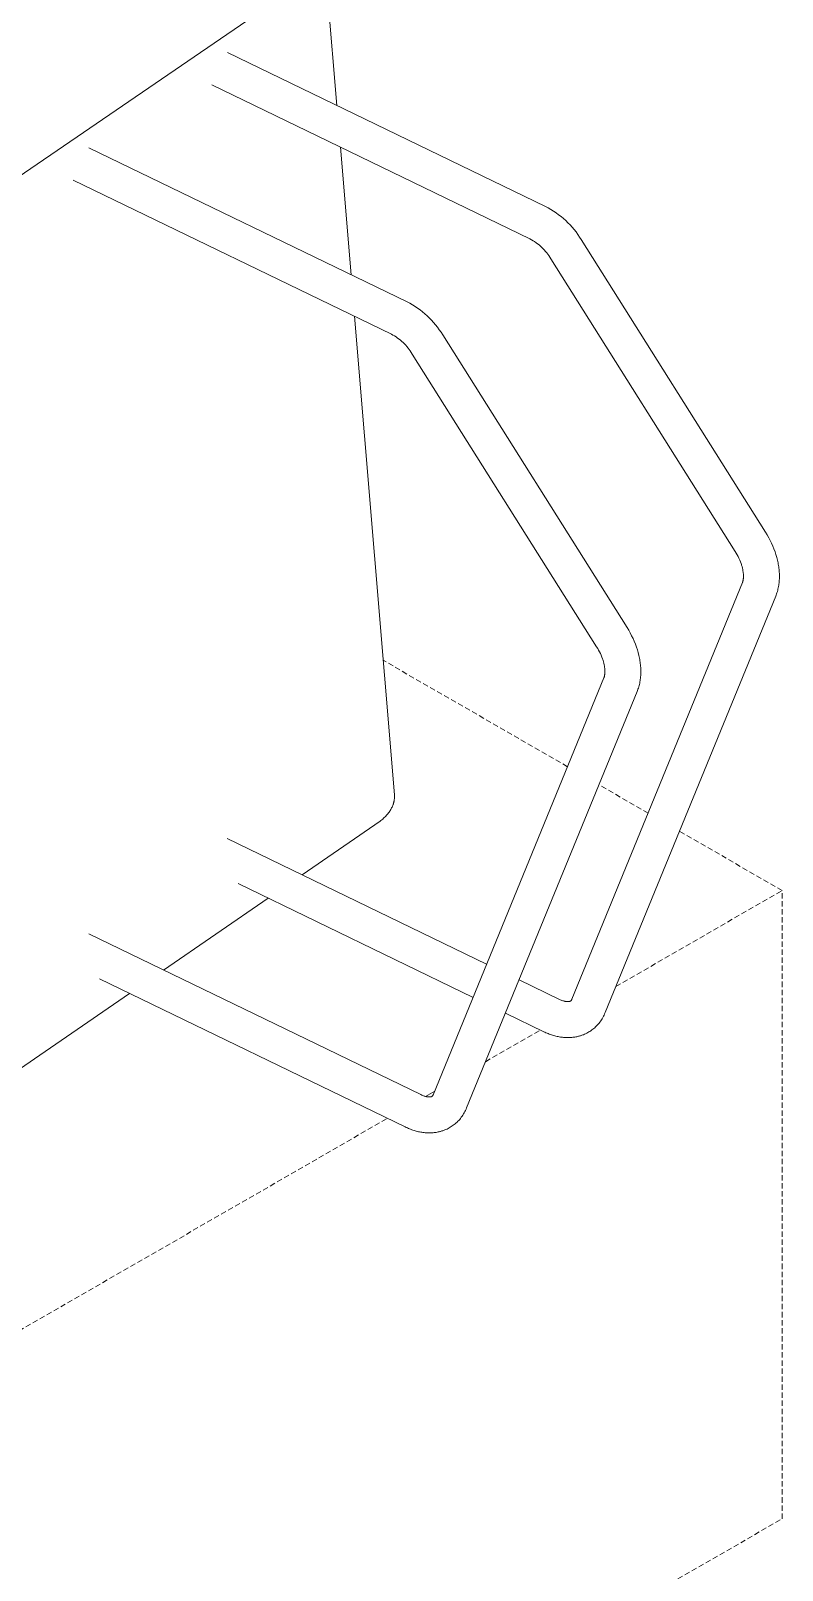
# Model space of a CAD drawing. Header units: millimetres. Extents: x -217 to 4976, y -41 to 3356.
# Drawn here: x 4745 to 4922.6, y 938.6 to 1302.6 of the extents above; entities that cross this region are included whole.
import ezdxf

# ---------------------------------------------------------------- set-up
doc = ezdxf.new("R2010")
doc.units = ezdxf.units.MM
doc.linetypes.add('HIDDEN', pattern=[1.905, 1.27, -0.635])
doc.layers.add('ZANO_R', color=7, linetype='Continuous', lineweight=0)
doc.layers.add('ZANO_R_przerywana', color=7, linetype='HIDDEN', lineweight=0)

msp = doc.modelspace()

# ---------------------------------------------------------------- linework, layer by layer
at = {"layer": 'ZANO_R'}
for p, q in [((4814.07, 1324.57), (4817.37, 1284.94)), ((4810.94, 1315.24), (4702.25, 1240.74)), ((4791.49, 1297.48), (4866.68, 1261.06)), ((4862.97, 1253.42), (4787.78, 1289.84)), ((4758.74, 1274.95), (4833.93, 1238.53)), ((4818.19, 1275.11), (4820.7, 1244.93)), ((4830.23, 1230.89), (4755.04, 1267.31)), ((4866.68, 1261.06), (4867.32, 1260.71)), ((4867.32, 1260.71), (4867.95, 1260.35)), ((4867.95, 1260.35), (4868.56, 1259.96)), ((4868.56, 1259.96), (4869.17, 1259.55)), ((4869.17, 1259.55), (4869.75, 1259.13)), ((4869.75, 1259.13), (4870.33, 1258.68)), ((4870.33, 1258.68), (4870.88, 1258.21)), ((4870.88, 1258.21), (4871.43, 1257.73)), ((4871.43, 1257.73), (4871.95, 1257.22)), ((4871.95, 1257.22), (4872.46, 1256.7)), ((4872.46, 1256.7), (4872.95, 1256.16)), ((4872.95, 1256.16), (4873.42, 1255.61)), ((4863.35, 1253.2), (4862.97, 1253.42)), ((4863.72, 1252.98), (4863.35, 1253.2)), ((4864.08, 1252.75), (4863.72, 1252.98)), ((4864.44, 1252.5), (4864.08, 1252.75)), ((4864.78, 1252.24), (4864.44, 1252.5)), ((4865.12, 1251.97), (4864.78, 1252.24)), ((4873.42, 1255.61), (4873.87, 1255.04)), ((4873.87, 1255.04), (4874.3, 1254.45)), ((4874.3, 1254.45), (4874.71, 1253.85)), ((4874.71, 1253.85), (4875.1, 1253.24)), ((4875.1, 1253.24), (4918.67, 1184.03)), ((4865.44, 1251.69), (4865.12, 1251.97)), ((4865.76, 1251.4), (4865.44, 1251.69)), ((4866.07, 1251.09), (4865.76, 1251.4)), ((4866.37, 1250.78), (4866.07, 1251.09)), ((4866.65, 1250.46), (4866.37, 1250.78)), ((4866.93, 1250.13), (4866.65, 1250.46)), ((4867.19, 1249.79), (4866.93, 1250.13)), ((4867.45, 1249.44), (4867.19, 1249.79)), ((4867.69, 1249.08), (4867.45, 1249.44)), ((4867.92, 1248.71), (4867.69, 1249.08)), ((4911.48, 1179.51), (4867.92, 1248.71)), ((4833.93, 1238.53), (4834.57, 1238.18)), ((4834.57, 1238.18), (4835.2, 1237.82)), ((4835.2, 1237.82), (4835.82, 1237.43)), ((4821.52, 1235.1), (4830.94, 1121.93)), ((4835.82, 1237.43), (4836.42, 1237.02)), ((4836.42, 1237.02), (4837.01, 1236.6)), ((4837.01, 1236.6), (4837.58, 1236.15)), ((4837.58, 1236.15), (4838.14, 1235.68)), ((4838.14, 1235.68), (4838.68, 1235.2)), ((4838.68, 1235.2), (4839.21, 1234.69)), ((4839.21, 1234.69), (4839.71, 1234.17)), ((4839.71, 1234.17), (4840.2, 1233.63)), ((4830.61, 1230.67), (4830.23, 1230.89)), ((4830.98, 1230.45), (4830.61, 1230.67)), ((4831.34, 1230.22), (4830.98, 1230.45)), ((4840.2, 1233.63), (4840.67, 1233.08)), ((4840.67, 1233.08), (4841.12, 1232.51)), ((4841.12, 1232.51), (4841.56, 1231.92)), ((4841.56, 1231.92), (4841.97, 1231.32)), ((4841.97, 1231.32), (4842.36, 1230.71)), ((4842.36, 1230.71), (4885.92, 1161.5)), ((4831.69, 1229.97), (4831.34, 1230.22)), ((4832.04, 1229.71), (4831.69, 1229.97)), ((4832.37, 1229.44), (4832.04, 1229.71)), ((4832.7, 1229.16), (4832.37, 1229.44)), ((4833.02, 1228.87), (4832.7, 1229.16)), ((4833.33, 1228.56), (4833.02, 1228.87)), ((4833.62, 1228.25), (4833.33, 1228.56)), ((4833.91, 1227.93), (4833.62, 1228.25)), ((4834.18, 1227.6), (4833.91, 1227.93)), ((4834.45, 1227.26), (4834.18, 1227.6)), ((4834.7, 1226.91), (4834.45, 1227.26)), ((4834.94, 1226.55), (4834.7, 1226.91)), ((4835.17, 1226.18), (4834.94, 1226.55)), ((4878.74, 1156.98), (4835.17, 1226.18)), ((4918.67, 1184.03), (4919.05, 1183.4)), ((4919.05, 1183.4), (4919.42, 1182.75)), ((4911.73, 1179.11), (4911.48, 1179.51)), ((4919.42, 1182.75), (4919.76, 1182.1)), ((4919.76, 1182.1), (4920.08, 1181.44)), ((4920.08, 1181.44), (4920.37, 1180.78)), ((4920.37, 1180.78), (4920.64, 1180.11)), ((4920.64, 1180.11), (4920.89, 1179.43)), ((4920.89, 1179.43), (4921.11, 1178.75)), ((4911.95, 1178.7), (4911.73, 1179.11)), ((4912.17, 1178.29), (4911.95, 1178.7)), ((4912.37, 1177.88), (4912.17, 1178.29)), ((4912.55, 1177.47), (4912.37, 1177.88)), ((4912.72, 1177.06), (4912.55, 1177.47)), ((4912.87, 1176.65), (4912.72, 1177.06)), ((4912.94, 1176.45), (4912.87, 1176.65)), ((4913, 1176.25), (4912.94, 1176.45)), ((4913.1, 1175.91), (4913, 1176.25)), ((4913.18, 1175.58), (4913.1, 1175.91)), ((4921.11, 1178.75), (4921.3, 1178.1)), ((4921.3, 1178.1), (4921.46, 1177.46)), ((4921.46, 1177.46), (4921.54, 1177.14)), ((4921.54, 1177.14), (4921.6, 1176.81)), ((4921.6, 1176.81), (4921.66, 1176.49)), ((4921.66, 1176.49), (4921.72, 1176.17)), ((4921.72, 1176.17), (4921.77, 1175.85)), ((4921.77, 1175.85), (4921.81, 1175.53)), ((4872.9, 1073.67), (4913.19, 1172.12)), ((4913.26, 1175.25), (4913.18, 1175.58)), ((4913.19, 1172.12), (4913.21, 1172.18)), ((4913.21, 1172.18), (4913.24, 1172.24)), ((4913.24, 1172.24), (4913.26, 1172.31)), ((4913.32, 1174.93), (4913.26, 1175.25)), ((4913.26, 1172.31), (4913.28, 1172.39)), ((4913.28, 1172.39), (4913.3, 1172.47)), ((4913.3, 1172.47), (4913.32, 1172.55)), ((4913.36, 1174.62), (4913.32, 1174.93)), ((4913.32, 1172.55), (4913.34, 1172.64)), ((4913.34, 1172.64), (4913.36, 1172.73)), ((4913.38, 1174.47), (4913.36, 1174.62)), ((4913.36, 1172.73), (4913.38, 1172.82)), ((4913.4, 1174.33), (4913.38, 1174.47)), ((4913.38, 1172.82), (4913.39, 1172.92)), ((4913.39, 1172.92), (4913.4, 1173.03)), ((4913.41, 1174.18), (4913.4, 1174.33)), ((4913.4, 1173.03), (4913.42, 1173.14)), ((4913.42, 1174.04), (4913.41, 1174.18)), ((4913.43, 1173.9), (4913.42, 1174.04)), ((4913.42, 1173.26), (4913.43, 1173.38)), ((4913.42, 1173.14), (4913.42, 1173.26)), ((4913.43, 1173.77), (4913.43, 1173.9)), ((4913.44, 1173.63), (4913.43, 1173.77)), ((4913.43, 1173.5), (4913.44, 1173.63)), ((4913.43, 1173.38), (4913.43, 1173.5)), ((4921.81, 1175.53), (4921.84, 1175.21)), ((4921.84, 1172.09), (4921.81, 1171.79)), ((4921.84, 1175.21), (4921.87, 1174.89)), ((4921.87, 1172.39), (4921.84, 1172.09)), ((4921.87, 1174.89), (4921.9, 1174.57)), ((4921.9, 1172.7), (4921.87, 1172.39)), ((4921.9, 1174.57), (4921.91, 1174.26)), ((4921.91, 1173.01), (4921.9, 1172.7)), ((4921.91, 1174.26), (4921.92, 1173.94)), ((4921.92, 1173.32), (4921.91, 1173.01)), ((4921.92, 1173.94), (4921.93, 1173.63)), ((4921.93, 1173.63), (4921.92, 1173.32)), ((4921.05, 1168.9), (4880.76, 1070.45)), ((4921.16, 1169.18), (4921.05, 1168.9)), ((4921.26, 1169.46), (4921.16, 1169.18)), ((4921.35, 1169.74), (4921.26, 1169.46)), ((4921.44, 1170.02), (4921.35, 1169.74)), ((4921.52, 1170.31), (4921.44, 1170.02)), ((4921.59, 1170.6), (4921.52, 1170.31)), ((4921.65, 1170.9), (4921.59, 1170.6)), ((4921.71, 1171.19), (4921.65, 1170.9)), ((4921.76, 1171.49), (4921.71, 1171.19)), ((4921.81, 1171.79), (4921.76, 1171.49)), ((4885.92, 1161.5), (4886.31, 1160.87)), ((4886.31, 1160.87), (4886.67, 1160.22)), ((4886.67, 1160.22), (4887.01, 1159.57)), ((4887.01, 1159.57), (4887.33, 1158.91)), ((4887.33, 1158.91), (4887.63, 1158.25)), ((4887.63, 1158.25), (4887.9, 1157.58)), ((4887.9, 1157.58), (4888.15, 1156.9)), ((4878.98, 1156.58), (4878.74, 1156.98)), ((4879.21, 1156.17), (4878.98, 1156.58)), ((4879.42, 1155.76), (4879.21, 1156.17)), ((4879.62, 1155.35), (4879.42, 1155.76)), ((4879.81, 1154.94), (4879.62, 1155.35)), ((4879.97, 1154.53), (4879.81, 1154.94)), ((4880.12, 1154.12), (4879.97, 1154.53)), ((4880.19, 1153.92), (4880.12, 1154.12)), ((4880.26, 1153.72), (4880.19, 1153.92)), ((4888.15, 1156.9), (4888.37, 1156.22)), ((4888.37, 1156.22), (4888.56, 1155.57)), ((4888.56, 1155.57), (4888.72, 1154.93)), ((4888.72, 1154.93), (4888.79, 1154.61)), ((4888.79, 1154.61), (4888.86, 1154.28)), ((4888.86, 1154.28), (4888.92, 1153.96)), ((4888.92, 1153.96), (4888.97, 1153.64)), ((4880.35, 1153.38), (4880.26, 1153.72)), ((4880.44, 1153.05), (4880.35, 1153.38)), ((4880.51, 1152.72), (4880.44, 1153.05)), ((4880.57, 1152.4), (4880.51, 1152.72)), ((4880.62, 1152.09), (4880.57, 1152.4)), ((4880.64, 1151.94), (4880.62, 1152.09)), ((4880.62, 1150.2), (4880.63, 1150.29)), ((4880.63, 1150.29), (4880.65, 1150.39)), ((4880.65, 1151.8), (4880.64, 1151.94)), ((4880.67, 1151.65), (4880.65, 1151.8)), ((4880.65, 1150.39), (4880.66, 1150.5)), ((4880.66, 1150.5), (4880.67, 1150.61)), ((4880.68, 1151.51), (4880.67, 1151.65)), ((4880.67, 1150.61), (4880.68, 1150.73)), ((4880.69, 1151.37), (4880.68, 1151.51)), ((4880.68, 1150.73), (4880.69, 1150.85)), ((4880.69, 1151.24), (4880.69, 1151.37)), ((4880.69, 1151.1), (4880.69, 1151.24)), ((4880.69, 1150.97), (4880.69, 1151.1)), ((4880.69, 1150.85), (4880.69, 1150.97)), ((4888.97, 1153.64), (4889.02, 1153.32)), ((4889.02, 1153.32), (4889.06, 1153)), ((4889.06, 1153), (4889.1, 1152.68)), ((4889.1, 1152.68), (4889.13, 1152.36)), ((4889.13, 1152.36), (4889.15, 1152.04)), ((4889.15, 1152.04), (4889.17, 1151.73)), ((4889.17, 1150.48), (4889.15, 1150.17)), ((4889.17, 1151.73), (4889.18, 1151.41)), ((4889.18, 1150.79), (4889.17, 1150.48)), ((4889.18, 1151.41), (4889.18, 1151.1)), ((4889.18, 1151.1), (4889.18, 1150.79)), ((4840.15, 1051.14), (4880.45, 1149.59)), ((4880.45, 1149.59), (4880.47, 1149.65)), ((4880.47, 1149.65), (4880.49, 1149.71)), ((4880.49, 1149.71), (4880.52, 1149.78)), ((4880.52, 1149.78), (4880.54, 1149.86)), ((4880.54, 1149.86), (4880.56, 1149.94)), ((4880.56, 1149.94), (4880.58, 1150.02)), ((4880.58, 1150.02), (4880.6, 1150.11)), ((4880.6, 1150.11), (4880.62, 1150.2)), ((4888.41, 1146.65), (4888.3, 1146.37)), ((4888.51, 1146.93), (4888.41, 1146.65)), ((4888.61, 1147.21), (4888.51, 1146.93)), ((4888.69, 1147.49), (4888.61, 1147.21)), ((4888.77, 1147.78), (4888.69, 1147.49)), ((4888.84, 1148.07), (4888.77, 1147.78)), ((4888.91, 1148.37), (4888.84, 1148.07)), ((4888.97, 1148.66), (4888.91, 1148.37)), ((4889.02, 1148.96), (4888.97, 1148.66)), ((4889.06, 1149.26), (4889.02, 1148.96)), ((4889.1, 1149.56), (4889.06, 1149.26)), ((4889.13, 1149.86), (4889.1, 1149.56)), ((4889.15, 1150.17), (4889.13, 1149.86)), ((4888.3, 1146.37), (4848.01, 1047.92)), ((4830.95, 1121.82), (4830.94, 1121.93)), ((4830.94, 1120.99), (4830.95, 1121.1)), ((4830.96, 1121.72), (4830.95, 1121.82)), ((4830.95, 1121.2), (4830.96, 1121.3)), ((4830.95, 1121.1), (4830.95, 1121.2)), ((4830.96, 1121.62), (4830.96, 1121.72)), ((4830.96, 1121.51), (4830.96, 1121.62)), ((4830.96, 1121.41), (4830.96, 1121.51)), ((4830.96, 1121.3), (4830.96, 1121.41)), ((4829.25, 1117.3), (4829.4, 1117.49)), ((4829.4, 1117.49), (4829.55, 1117.67)), ((4829.55, 1117.67), (4829.69, 1117.86)), ((4829.69, 1117.86), (4829.83, 1118.06)), ((4829.83, 1118.06), (4829.96, 1118.25)), ((4829.96, 1118.25), (4830.08, 1118.46)), ((4830.08, 1118.46), (4830.2, 1118.66)), ((4830.2, 1118.66), (4830.3, 1118.85)), ((4830.3, 1118.85), (4830.39, 1119.05)), ((4830.39, 1119.05), (4830.48, 1119.25)), ((4830.48, 1119.25), (4830.56, 1119.45)), ((4830.56, 1119.45), (4830.64, 1119.65)), ((4830.64, 1119.65), (4830.67, 1119.75)), ((4830.67, 1119.75), (4830.71, 1119.86)), ((4830.71, 1119.86), (4830.74, 1119.96)), ((4830.74, 1119.96), (4830.77, 1120.06)), ((4830.77, 1120.06), (4830.8, 1120.17)), ((4830.8, 1120.17), (4830.82, 1120.27)), ((4830.82, 1120.27), (4830.84, 1120.38)), ((4830.84, 1120.38), (4830.86, 1120.48)), ((4830.86, 1120.48), (4830.88, 1120.58)), ((4830.88, 1120.58), (4830.9, 1120.68)), ((4830.9, 1120.68), (4830.91, 1120.79)), ((4830.91, 1120.79), (4830.93, 1120.89)), ((4830.93, 1120.89), (4830.94, 1120.99)), ((4827.55, 1115.73), (4809.14, 1103.06)), ((4827.55, 1115.73), (4827.77, 1115.89)), ((4827.77, 1115.89), (4827.97, 1116.06)), ((4827.97, 1116.06), (4828.18, 1116.23)), ((4828.18, 1116.23), (4828.38, 1116.41)), ((4828.38, 1116.41), (4828.56, 1116.58)), ((4828.56, 1116.58), (4828.75, 1116.76)), ((4828.75, 1116.76), (4828.92, 1116.94)), ((4828.92, 1116.94), (4829.1, 1117.13)), ((4829.1, 1117.13), (4829.25, 1117.3)), ((4791.46, 1111.62), (4852.75, 1081.93)), ((4849.53, 1074.05), (4794, 1100.96)), ((4801.09, 1097.52), (4776.39, 1080.53)), ((4758.72, 1089.09), (4837.2, 1051.07)), ((4833.5, 1043.42), (4761.25, 1078.43)), ((4860.41, 1078.22), (4869.95, 1073.6)), ((4768.35, 1074.99), (4736.69, 1053.21)), ((4866.24, 1065.95), (4857.19, 1070.34)), ((4869.95, 1073.6), (4870.15, 1073.5)), ((4870.15, 1073.5), (4870.37, 1073.41)), ((4870.37, 1073.41), (4870.55, 1073.34)), ((4870.55, 1073.34), (4870.73, 1073.27)), ((4870.73, 1073.27), (4870.9, 1073.22)), ((4870.9, 1073.22), (4871.06, 1073.17)), ((4871.06, 1073.17), (4871.21, 1073.14)), ((4871.21, 1073.14), (4871.29, 1073.12)), ((4871.29, 1073.12), (4871.36, 1073.11)), ((4871.36, 1073.11), (4871.43, 1073.09)), ((4871.43, 1073.09), (4871.5, 1073.08)), ((4871.5, 1073.08), (4871.57, 1073.07)), ((4871.57, 1073.07), (4871.63, 1073.06)), ((4871.63, 1073.06), (4871.69, 1073.06)), ((4871.69, 1073.06), (4871.75, 1073.05)), ((4871.75, 1073.05), (4871.81, 1073.05)), ((4871.81, 1073.05), (4871.86, 1073.05)), ((4871.86, 1073.05), (4871.91, 1073.05)), ((4871.91, 1073.05), (4871.96, 1073.05)), ((4871.96, 1073.05), (4872.01, 1073.05)), ((4872.01, 1073.05), (4872.05, 1073.05)), ((4872.05, 1073.05), (4872.09, 1073.05)), ((4872.09, 1073.05), (4872.13, 1073.05)), ((4872.13, 1073.05), (4872.17, 1073.06)), ((4872.17, 1073.06), (4872.2, 1073.06)), ((4872.2, 1073.06), (4872.24, 1073.07)), ((4872.24, 1073.07), (4872.27, 1073.07)), ((4872.27, 1073.07), (4872.29, 1073.08)), ((4872.29, 1073.08), (4872.32, 1073.08)), ((4872.32, 1073.08), (4872.35, 1073.09)), ((4872.35, 1073.09), (4872.37, 1073.1)), ((4872.37, 1073.1), (4872.39, 1073.1)), ((4872.39, 1073.1), (4872.41, 1073.11)), ((4872.41, 1073.11), (4872.43, 1073.11)), ((4872.43, 1073.11), (4872.44, 1073.12)), ((4872.44, 1073.12), (4872.46, 1073.13)), ((4872.46, 1073.13), (4872.47, 1073.13)), ((4872.47, 1073.13), (4872.49, 1073.14)), ((4872.49, 1073.14), (4872.5, 1073.14)), ((4872.5, 1073.14), (4872.51, 1073.15)), ((4872.51, 1073.15), (4872.52, 1073.16)), ((4872.52, 1073.16), (4872.53, 1073.16)), ((4872.53, 1073.16), (4872.54, 1073.17)), ((4872.54, 1073.17), (4872.56, 1073.18)), ((4872.56, 1073.18), (4872.59, 1073.21)), ((4872.59, 1073.21), (4872.62, 1073.23)), ((4872.62, 1073.23), (4872.64, 1073.25)), ((4872.64, 1073.25), (4872.67, 1073.28)), ((4872.67, 1073.28), (4872.69, 1073.31)), ((4872.69, 1073.31), (4872.71, 1073.33)), ((4872.71, 1073.33), (4872.74, 1073.36)), ((4872.74, 1073.36), (4872.76, 1073.39)), ((4872.76, 1073.39), (4872.78, 1073.42)), ((4872.78, 1073.42), (4872.8, 1073.45)), ((4872.8, 1073.45), (4872.81, 1073.48)), ((4872.81, 1073.48), (4872.83, 1073.51)), ((4872.83, 1073.51), (4872.85, 1073.54)), ((4872.85, 1073.54), (4872.86, 1073.57)), ((4872.86, 1073.57), (4872.87, 1073.6)), ((4872.87, 1073.6), (4872.89, 1073.64)), ((4872.89, 1073.64), (4872.9, 1073.67)), ((4880.63, 1070.16), (4880.5, 1069.87)), ((4880.76, 1070.45), (4880.63, 1070.16)), ((4877.84, 1066.53), (4877.61, 1066.36)), ((4878.06, 1066.71), (4877.84, 1066.53)), ((4878.28, 1066.9), (4878.06, 1066.71)), ((4878.49, 1067.1), (4878.28, 1066.9)), ((4878.7, 1067.3), (4878.49, 1067.1)), ((4878.9, 1067.51), (4878.7, 1067.3)), ((4879.11, 1067.75), (4878.9, 1067.51)), ((4879.31, 1067.99), (4879.11, 1067.75)), ((4879.51, 1068.24), (4879.31, 1067.99)), ((4879.7, 1068.5), (4879.51, 1068.24)), ((4879.87, 1068.76), (4879.7, 1068.5)), ((4880.04, 1069.03), (4879.87, 1068.76)), ((4880.2, 1069.31), (4880.04, 1069.03)), ((4880.36, 1069.59), (4880.2, 1069.31)), ((4880.5, 1069.87), (4880.36, 1069.59)), ((4866.5, 1065.83), (4866.24, 1065.95)), ((4866.76, 1065.72), (4866.5, 1065.83)), ((4867.02, 1065.61), (4866.76, 1065.72)), ((4867.28, 1065.5), (4867.02, 1065.61)), ((4867.54, 1065.4), (4867.28, 1065.5)), ((4867.8, 1065.3), (4867.54, 1065.4)), ((4868.06, 1065.21), (4867.8, 1065.3)), ((4868.33, 1065.13), (4868.06, 1065.21)), ((4868.59, 1065.05), (4868.33, 1065.13)), ((4868.85, 1064.97), (4868.59, 1065.05)), ((4869.12, 1064.91), (4868.85, 1064.97)), ((4869.38, 1064.84), (4869.12, 1064.91)), ((4869.65, 1064.79), (4869.38, 1064.84)), ((4869.92, 1064.74), (4869.65, 1064.79)), ((4870.18, 1064.69), (4869.92, 1064.74)), ((4870.45, 1064.66), (4870.18, 1064.69)), ((4870.69, 1064.63), (4870.45, 1064.66)), ((4870.93, 1064.6), (4870.69, 1064.63)), ((4871.17, 1064.58), (4870.93, 1064.6)), ((4871.41, 1064.57), (4871.17, 1064.58)), ((4871.66, 1064.56), (4871.41, 1064.57)), ((4871.9, 1064.56), (4871.66, 1064.56)), ((4872.14, 1064.56), (4871.9, 1064.56)), ((4872.37, 1064.56), (4872.14, 1064.56)), ((4872.61, 1064.58), (4872.37, 1064.56)), ((4872.85, 1064.59), (4872.61, 1064.58)), ((4873.09, 1064.62), (4872.85, 1064.59)), ((4873.33, 1064.65), (4873.09, 1064.62)), ((4873.56, 1064.68), (4873.33, 1064.65)), ((4873.8, 1064.72), (4873.56, 1064.68)), ((4874.03, 1064.77), (4873.8, 1064.72)), ((4874.26, 1064.82), (4874.03, 1064.77)), ((4874.43, 1064.86), (4874.26, 1064.82)), ((4874.6, 1064.9), (4874.43, 1064.86)), ((4874.77, 1064.95), (4874.6, 1064.9)), ((4874.94, 1065), (4874.77, 1064.95)), ((4875.1, 1065.06), (4874.94, 1065)), ((4875.27, 1065.12), (4875.1, 1065.06)), ((4875.44, 1065.18), (4875.27, 1065.12)), ((4875.6, 1065.24), (4875.44, 1065.18)), ((4875.87, 1065.35), (4875.6, 1065.24)), ((4876.13, 1065.47), (4875.87, 1065.35)), ((4876.39, 1065.6), (4876.13, 1065.47)), ((4876.64, 1065.73), (4876.39, 1065.6)), ((4876.89, 1065.88), (4876.64, 1065.73)), ((4877.14, 1066.03), (4876.89, 1065.88)), ((4877.38, 1066.19), (4877.14, 1066.03)), ((4877.61, 1066.36), (4877.38, 1066.19)), ((4837.2, 1051.07), (4837.41, 1050.97)), ((4837.41, 1050.97), (4837.62, 1050.88)), ((4837.62, 1050.88), (4837.81, 1050.81)), ((4837.81, 1050.81), (4837.98, 1050.74)), ((4837.98, 1050.74), (4838.15, 1050.69)), ((4838.15, 1050.69), (4838.31, 1050.64)), ((4838.28, 1050.65), (4840.47, 1051.92)), ((4838.31, 1050.64), (4838.47, 1050.61)), ((4838.47, 1050.61), (4838.54, 1050.59)), ((4838.54, 1050.59), (4838.62, 1050.57)), ((4838.62, 1050.57), (4838.69, 1050.56)), ((4838.69, 1050.56), (4838.76, 1050.55)), ((4838.76, 1050.55), (4838.82, 1050.54)), ((4838.82, 1050.54), (4838.89, 1050.53)), ((4838.89, 1050.53), (4838.95, 1050.53)), ((4838.95, 1050.53), (4839.01, 1050.52)), ((4839.01, 1050.52), (4839.06, 1050.52)), ((4839.06, 1050.52), (4839.12, 1050.52)), ((4839.12, 1050.52), (4839.17, 1050.52)), ((4839.17, 1050.52), (4839.22, 1050.52)), ((4839.22, 1050.52), (4839.26, 1050.52)), ((4839.26, 1050.52), (4839.3, 1050.52)), ((4839.3, 1050.52), (4839.35, 1050.52)), ((4839.35, 1050.52), (4839.39, 1050.52)), ((4839.39, 1050.52), (4839.42, 1050.53)), ((4839.42, 1050.53), (4839.46, 1050.53)), ((4839.46, 1050.53), (4839.49, 1050.54)), ((4839.49, 1050.54), (4839.52, 1050.54)), ((4839.52, 1050.54), (4839.55, 1050.55)), ((4839.55, 1050.55), (4839.58, 1050.55)), ((4839.58, 1050.55), (4839.6, 1050.56)), ((4839.6, 1050.56), (4839.62, 1050.57)), ((4839.62, 1050.57), (4839.64, 1050.57)), ((4839.64, 1050.57), (4839.66, 1050.58)), ((4839.66, 1050.58), (4839.68, 1050.58)), ((4839.68, 1050.58), (4839.7, 1050.59)), ((4839.7, 1050.59), (4839.71, 1050.6)), ((4839.71, 1050.6), (4839.73, 1050.6)), ((4839.73, 1050.6), (4839.74, 1050.61)), ((4839.74, 1050.61), (4839.75, 1050.61)), ((4839.75, 1050.61), (4839.77, 1050.62)), ((4839.77, 1050.62), (4839.78, 1050.63)), ((4839.78, 1050.63), (4839.79, 1050.63)), ((4839.79, 1050.63), (4839.8, 1050.64)), ((4839.8, 1050.64), (4839.82, 1050.65)), ((4839.82, 1050.65), (4839.85, 1050.68)), ((4839.85, 1050.68), (4839.87, 1050.7)), ((4839.87, 1050.7), (4839.9, 1050.72)), ((4839.9, 1050.72), (4839.92, 1050.75)), ((4839.92, 1050.75), (4839.95, 1050.78)), ((4839.95, 1050.78), (4839.97, 1050.8)), ((4839.97, 1050.8), (4839.99, 1050.83)), ((4839.99, 1050.83), (4840.01, 1050.86)), ((4840.01, 1050.86), (4840.03, 1050.89)), ((4840.03, 1050.89), (4840.05, 1050.92)), ((4840.05, 1050.92), (4840.07, 1050.95)), ((4840.07, 1050.95), (4840.09, 1050.98)), ((4840.09, 1050.98), (4840.1, 1051.01)), ((4840.1, 1051.01), (4840.12, 1051.04)), ((4840.12, 1051.04), (4840.13, 1051.07)), ((4840.13, 1051.07), (4840.14, 1051.11)), ((4840.14, 1051.11), (4840.15, 1051.14)), ((4845.96, 1044.77), (4845.75, 1044.57)), ((4846.15, 1044.98), (4845.96, 1044.77)), ((4846.37, 1045.22), (4846.15, 1044.98)), ((4846.57, 1045.46), (4846.37, 1045.22)), ((4846.76, 1045.71), (4846.57, 1045.46)), ((4846.95, 1045.97), (4846.76, 1045.71)), ((4847.13, 1046.23), (4846.95, 1045.97)), ((4847.3, 1046.5), (4847.13, 1046.23)), ((4847.46, 1046.78), (4847.3, 1046.5)), ((4847.61, 1047.06), (4847.46, 1046.78)), ((4847.75, 1047.34), (4847.61, 1047.06)), ((4847.89, 1047.63), (4847.75, 1047.34)), ((4848.01, 1047.92), (4847.89, 1047.63)), ((4833.76, 1043.3), (4833.5, 1043.42)), ((4834.01, 1043.19), (4833.76, 1043.3)), ((4834.27, 1043.08), (4834.01, 1043.19)), ((4834.53, 1042.97), (4834.27, 1043.08)), ((4834.79, 1042.87), (4834.53, 1042.97)), ((4835.06, 1042.77), (4834.79, 1042.87)), ((4835.32, 1042.68), (4835.06, 1042.77)), ((4835.58, 1042.6), (4835.32, 1042.68)), ((4835.84, 1042.52), (4835.58, 1042.6)), ((4836.11, 1042.44), (4835.84, 1042.52)), ((4836.37, 1042.38), (4836.11, 1042.44)), ((4836.64, 1042.31), (4836.37, 1042.38)), ((4836.91, 1042.26), (4836.64, 1042.31)), ((4837.17, 1042.21), (4836.91, 1042.26)), ((4837.44, 1042.16), (4837.17, 1042.21)), ((4837.7, 1042.13), (4837.44, 1042.16)), ((4837.95, 1042.1), (4837.7, 1042.13)), ((4838.19, 1042.07), (4837.95, 1042.1)), ((4838.43, 1042.05), (4838.19, 1042.07)), ((4838.67, 1042.04), (4838.43, 1042.05)), ((4838.91, 1042.03), (4838.67, 1042.04)), ((4839.15, 1042.03), (4838.91, 1042.03)), ((4839.39, 1042.03), (4839.15, 1042.03)), ((4839.63, 1042.03), (4839.39, 1042.03)), ((4839.87, 1042.05), (4839.63, 1042.03)), ((4840.11, 1042.06), (4839.87, 1042.05)), ((4840.34, 1042.09), (4840.11, 1042.06)), ((4840.58, 1042.12), (4840.34, 1042.09)), ((4840.82, 1042.15), (4840.58, 1042.12)), ((4841.05, 1042.19), (4840.82, 1042.15)), ((4841.28, 1042.24), (4841.05, 1042.19)), ((4841.52, 1042.29), (4841.28, 1042.24)), ((4841.69, 1042.33), (4841.52, 1042.29)), ((4841.86, 1042.37), (4841.69, 1042.33)), ((4842.03, 1042.42), (4841.86, 1042.37)), ((4842.19, 1042.47), (4842.03, 1042.42)), ((4842.36, 1042.53), (4842.19, 1042.47)), ((4842.53, 1042.59), (4842.36, 1042.53)), ((4842.69, 1042.65), (4842.53, 1042.59)), ((4842.85, 1042.71), (4842.69, 1042.65)), ((4843.12, 1042.82), (4842.85, 1042.71)), ((4843.38, 1042.94), (4843.12, 1042.82)), ((4843.64, 1043.07), (4843.38, 1042.94)), ((4843.9, 1043.2), (4843.64, 1043.07)), ((4844.15, 1043.35), (4843.9, 1043.2)), ((4844.39, 1043.5), (4844.15, 1043.35)), ((4844.63, 1043.66), (4844.39, 1043.5)), ((4844.87, 1043.83), (4844.63, 1043.66)), ((4845.1, 1044), (4844.87, 1043.83)), ((4845.32, 1044.18), (4845.1, 1044)), ((4845.54, 1044.37), (4845.32, 1044.18)), ((4845.75, 1044.57), (4845.54, 1044.37))]:
    msp.add_line(p, q, dxfattribs=at)
at = {"layer": 'ZANO_R_przerywana'}
for p, q in [((4871.86, 1128.61), (4828.29, 1153.77)), ((4890.89, 1117.63), (4879.28, 1124.33)), ((4922.58, 1099.33), (4898.31, 1113.34)), ((4883.29, 1076.64), (4922.58, 1099.33)), ((4922.58, 950.78), (4922.58, 1099.33)), ((4852.49, 1058.86), (4865.45, 1066.34)), ((4709.19, 976.13), (4829.29, 1045.46)), ((4579.52, 752.71), (4922.58, 950.78))]:
    msp.add_line(p, q, dxfattribs=at)

doc.saveas('drawing.dxf')
